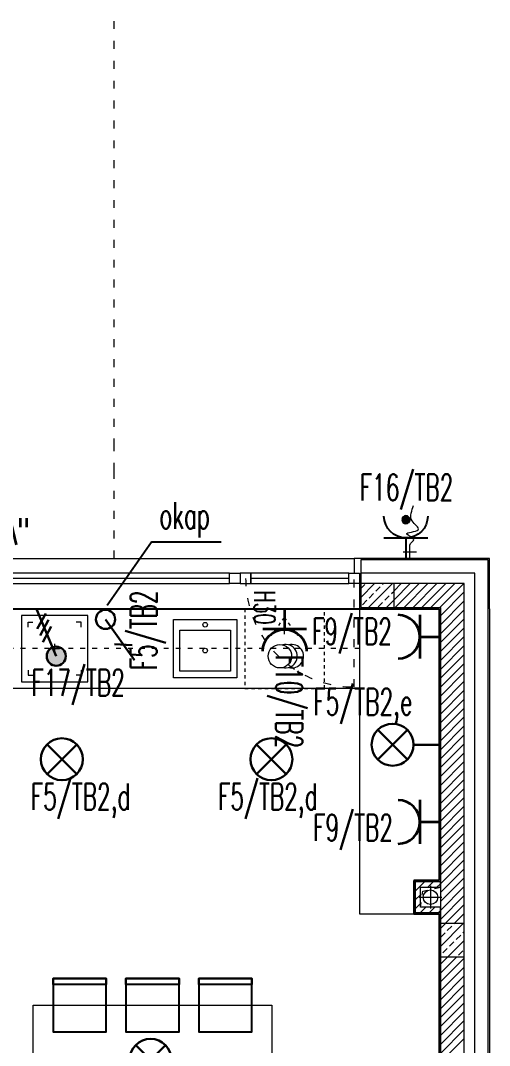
# Model space of a CAD drawing. Header units: millimetres. Extents: x 1780 to 154263, y -7240 to 17216.
# Drawn here: x 116803 to 117156, y 3320 to 4093 of the extents above; entities that cross this region are included whole.
import ezdxf

# ---------------------------------------------------------------- set-up
doc = ezdxf.new("R2010")
doc.units = ezdxf.units.MM
doc.linetypes.add('0.5_0.5', pattern=[1, 0.5, -0.5])
doc.linetypes.add('ACAD_ISO03W100', pattern=[30, 12, -18])
for name, color, linetype, lineweight in [('2d_SX_aranżacja drukowana', 200, 'Continuous', 5), ('2d_SX_aranżacja niedrukowana', 191, 'Continuous', 5), ('2d_SX_gruba przekroje', 90, 'Continuous', 20), ('2d_SX_instalacje szkic - kanalizacja sanitarna', 44, 'Continuous', 5), ('2d_SX_instalacje szkic - woda', 140, 'Continuous', 5), ('2d_SX_przebicia', 96, 'Continuous', 13), ('2d_SX_stolarka okienna', 5, 'Continuous', 5), ('2d_SX_szraf', 251, 'Continuous', 0), ('2d_SX_warstwy', 181, 'Continuous', 9), ('2d_SX_widok', 10, 'Continuous', 9)]:
    doc.layers.add(name, color=color, linetype=linetype, lineweight=lineweight)
doc.layers.add('2d_SX_powierzchnia', color=251, linetype='Continuous', plot=False)
for name, color, linetype in [('2d_SX_rewizja 18 września', 210, 'Continuous'), ('60 instalacje elektryka', 10, 'Continuous'), ('BA-widok', 1, 'Continuous')]:
    doc.layers.add(name, color=color, linetype=linetype)
doc.styles.add('OPIS', font='simplex.shx', dxfattribs={"width": 0.7, "height": 4})
doc.linetypes.add('ZIGZAG', pattern='A,0.00254,-5.08,[131,ltypeshp.shx,S=5.08,R=0,X=-5.08,Y=0],-10.16,[131,ltypeshp.shx,S=5.08,R=180,X=5.08,Y=0],-5.08', length=20.32254)

# ---------------------------------------------------------------- blocks, each defined once
blk = doc.blocks.new('PDKLD B2')
at = {"color": 8}
for points in [[(109193.74, -12916.04), (109193.74, -12956.04), (109233.74, -12956.04), (109233.74, -12916.04)], [(109233.74, -12916.04), (109233.74, -12920.48), (109193.74, -12920.48), (109193.74, -12916.04), (109193.74, -12916.04)], [(109248.74, -12916.04), (109248.74, -12956.04), (109288.74, -12956.04), (109288.74, -12916.04)], [(109288.74, -12916.04), (109288.74, -12920.48), (109248.74, -12920.48), (109248.74, -12916.04), (109248.74, -12916.04)], [(109303.74, -12916.04), (109303.74, -12956.04), (109343.74, -12956.04), (109343.74, -12916.04)], [(109343.74, -12916.04), (109343.74, -12920.48), (109303.74, -12920.48), (109303.74, -12916.04), (109303.74, -12916.04)]]:
    blk.add_lwpolyline(points, close=True, dxfattribs=at)
at = {"layer": '2d_SX_aranżacja drukowana', "color": 8}
for p, q in [((109064.88, -12637.1), (109484.88, -12637.1)), ((109064.88, -12637.1), (109484.88, -12637.1)), ((109484.88, -12637.1), (109424.88, -12637.1)), ((109424.88, -12637.1), (109424.88, -12867.1)), ((109484.88, -12842.1), (109484.88, -12637.1)), ((109484.88, -12637.1), (109484.88, -12637.1)), ((109484.88, -12637.1), (109484.88, -12697.1)), ((109484.88, -12637.1), (109484.88, -12697.1)), ((109219.87, -12642.1), (109169.87, -12642.1)), ((109169.87, -12642.1), (109169.87, -12692.1)), ((109174.87, -12650.81), (109174.87, -12647.1)), ((109174.87, -12647.1), (109178.58, -12647.1)), ((109214.87, -12647.1), (109211.15, -12647.1)), ((109214.87, -12650.81), (109214.87, -12647.1)), ((109219.87, -12692.1), (109219.87, -12642.1)), ((109284.45, -12689.1), (109284.45, -12645.1)), ((109284.45, -12645.1), (109332.45, -12645.1)), ((109332.45, -12645.1), (109332.45, -12689.1)), ((109289.45, -12684.1), (109289.45, -12653.1)), ((109289.45, -12653.1), (109327.45, -12653.1)), ((109327.45, -12653.1), (109327.45, -12684.1)), ((109191.15, -12667.1), (109194.87, -12667.1)), ((109194.87, -12663.38), (109194.87, -12667.1)), ((109194.87, -12667.1), (109194.87, -12670.81)), ((109194.87, -12667.1), (109198.58, -12667.1)), ((109174.87, -12683.38), (109174.87, -12687.1)), ((109214.87, -12683.38), (109214.87, -12687.1)), ((109327.45, -12684.1), (109289.45, -12684.1)), ((109169.87, -12692.1), (109219.87, -12692.1)), ((109174.87, -12687.1), (109178.58, -12687.1)), ((109214.87, -12687.1), (109211.15, -12687.1)), ((109332.45, -12689.1), (109284.45, -12689.1)), ((109424.88, -12697.1), (109064.88, -12697.1)), ((109424.88, -12697.1), (109064.88, -12697.1)), ((109424.88, -12867.1), (109484.88, -12867.1))]:
    blk.add_line(p, q, dxfattribs=at)
at = {"layer": '2d_SX_aranżacja drukowana', "color": 8, "linetype": '0.5_0.5', "ltscale": 5}
for p, q in [((109398.45, -12637.1), (109338.45, -12637.1)), ((109338.45, -12637.1), (109338.45, -12697.1)), ((109398.45, -12697.1), (109398.45, -12637.1)), ((109368.14, -12643.65), (109357.97, -12657.17)), ((109368.14, -12643.65), (109368.14, -12658.55)), ((109368.14, -12643.65), (109378.31, -12657.17)), ((109338.45, -12697.1), (109398.45, -12697.1))]:
    blk.add_line(p, q, dxfattribs=at)
at = {"layer": '2d_SX_aranżacja drukowana', "color": 8, "linetype": 'ACAD_ISO03W100', "ltscale": 0.3}
blk.add_line((109424.88, -12667.1), (109124.88, -12667.1), dxfattribs=at)
at = {"layer": '2d_SX_aranżacja drukowana', "color": 8}
for centre, radius in [((109308.45, -12649.1), 1.75), ((109308.45, -12668.6), 1.75), ((109364.82, -12672.83), 8.84)]:
    blk.add_circle(centre, radius, dxfattribs=at)
for centre, start, end in [((109369.08, -12672.83), 256.04438, 103.95562), ((109373.82, -12672.83), 254.45458, 105.54542)]:
    blk.add_arc(centre, 8.84, start, end, dxfattribs=at)
at = {"layer": '2d_SX_aranżacja niedrukowana', "color": 8}
for p, q in [((109178.74, -13016.04), (109178.74, -12936.04)), ((109178.74, -12936.04), (109358.74, -12936.04)), ((109358.74, -12936.04), (109358.74, -13016.04))]:
    blk.add_line(p, q, dxfattribs=at)
at = {"layer": '2d_SX_gruba przekroje', "color": 8}
for p, q in [((109424.88, -12599.1), (109420.88, -12599.1)), ((109420.88, -12599.1), (109420.88, -12610.1)), ((109522.88, -12599.1), (109424.88, -12599.1)), ((109522.88, -12637.1), (109522.88, -12599.1)), ((109420.88, -12610.1), (109424.88, -12610.1)), ((109424.88, -12610.1), (109424.88, -12637.1)), ((109424.88, -12637.1), (109484.88, -12637.1)), ((109484.88, -12842.1), (109484.88, -12637.1)), ((109522.88, -12637.1), (109522.88, -13445.1)), ((109465.88, -12867.1), (109465.88, -12842.1)), ((109465.88, -12842.1), (109484.88, -12842.1)), ((109465.88, -12861.1), (109465.88, -12842.1)), ((109465.88, -12842.1), (109484.88, -12842.1)), ((109465.88, -12867.1), (109484.88, -12867.1)), ((109484.88, -13407.1), (109484.88, -12867.1))]:
    blk.add_line(p, q, dxfattribs=at)
at = {"layer": '2d_SX_instalacje szkic - kanalizacja sanitarna', "color": 8}
for p, q in [((109478.38, -12846.1), (109478.38, -12863.1)), ((109469.88, -12854.6), (109486.88, -12854.6))]:
    blk.add_line(p, q, dxfattribs=at)
blk.add_circle((109478.38, -12854.6), 5.5, dxfattribs=at)
at = {"layer": '2d_SX_instalacje szkic - woda', "color": 8}
for p, q in [((109462.88, -12599.1), (109462.88, -12589.1)), ((109457.88, -12594.1), (109467.88, -12594.1))]:
    blk.add_line(p, q, dxfattribs=at)
at = {"layer": '2d_SX_instalacje szkic - woda', "color": 8, "start_tangent": (-0.020138, 0.999797), "end_tangent": (0.22984, 0.973228)}
blk.add_spline([(109462.88, -12589.1), (109465.94, -12584.71), (109460.43, -12580.72), (109469.11, -12577.42), (109464.56, -12570.81), (109465.53, -12559.12)], degree=3, dxfattribs=at)
at = {"layer": '2d_SX_powierzchnia', "color": 8}
for p, q in [((109064.88, -12637.1), (109484.88, -12637.1)), ((109484.88, -12637.1), (109484.88, -12842.1)), ((109484.88, -12842.1), (109465.88, -12842.1)), ((109465.88, -12842.1), (109465.88, -12867.1)), ((109465.88, -12867.1), (109484.88, -12867.1)), ((109484.88, -12867.1), (109484.88, -13407.1))]:
    blk.add_line(p, q, dxfattribs=at)
at = {"layer": '2d_SX_przebicia', "color": 8, "linetype": 'ACAD_ISO03W100', "ltscale": 0.3}
for p, q in [((109470.88, -12847.1), (109485.88, -12847.1)), ((109470.88, -12862.1), (109470.88, -12847.1)), ((109472.55, -12850.08), (109485.88, -12847.1)), ((109485.88, -12847.1), (109485.88, -12862.1)), ((109470.88, -12862.1), (109472.55, -12850.08)), ((109485.88, -12862.1), (109470.88, -12862.1))]:
    blk.add_line(p, q, dxfattribs=at)
at = {"layer": '2d_SX_stolarka okienna', "color": 8}
for p, q in [((109326.88, -12610.1), (109132.88, -12610.1)), ((109326.88, -12614.1), (109132.88, -12614.1)), ((109326.88, -12618.1), (109326.88, -12610.1)), ((109326.88, -12610.1), (109334.88, -12610.1)), ((109326.88, -12618.1), (109326.88, -12610.1)), ((109342.88, -12610.1), (109334.88, -12610.1)), ((109334.88, -12610.1), (109334.88, -12618.1)), ((109334.88, -12610.1), (109334.88, -12618.1)), ((109342.88, -12618.1), (109342.88, -12610.1)), ((109416.88, -12610.1), (109342.88, -12610.1)), ((109342.88, -12610.1), (109342.88, -12618.1)), ((109416.88, -12614.1), (109342.88, -12614.1)), ((109416.88, -12618.1), (109416.88, -12610.1)), ((109416.88, -12610.1), (109424.88, -12610.1)), ((109416.88, -12618.1), (109416.88, -12610.1)), ((109424.88, -12610.1), (109424.88, -12618.1)), ((109132.88, -12618.1), (109326.88, -12618.1)), ((109334.88, -12618.1), (109326.88, -12618.1)), ((109334.88, -12618.1), (109342.88, -12618.1)), ((109334.88, -12618.1), (109334.88, -12618.1)), ((109334.88, -12618.1), (109334.88, -12618.1)), ((109342.88, -12618.1), (109416.88, -12618.1)), ((109424.88, -12618.1), (109416.88, -12618.1)), ((109424.88, -12618.1), (109424.88, -12618.1))]:
    blk.add_line(p, q, dxfattribs=at)
at = {"layer": '2d_SX_stolarka okienna', "color": 8, "linetype": 'ACAD_ISO03W100', "ltscale": 0.5}
blk.add_line((109420.88, -12696.1), (109420.88, -12614.1), dxfattribs=at)
blk.add_arc((109421.04, -12614.03), 82.07, 180.04855, 269.8832, dxfattribs=at)
at = {"layer": '2d_SX_szraf', "color": 8, "linetype": 'ZIGZAG'}
for p, q in [((109511.88, -12610.1), (109425.88, -12610.1)), ((109511.88, -13434.1), (109511.88, -12610.1))]:
    blk.add_line(p, q, dxfattribs=at)
at = {"layer": '2d_SX_szraf', "color": 8, "linetype": 'Continuous'}
for p, q in [((109425.88, -12628.45), (109436.23, -12618.1)), ((109425.88, -12621.71), (109428.75, -12618.84)), ((109431.7, -12636.1), (109449.7, -12618.1)), ((109437.17, -12623.89), (109440.54, -12620.53)), ((109442.22, -12618.84), (109442.96, -12618.1)), ((109448.95, -12625.58), (109450.88, -12623.66)), ((109450.88, -12623.5), (109456.27, -12618.1)), ((109450.88, -12630.23), (109463.01, -12618.1)), ((109451.75, -12636.1), (109469.75, -12618.1)), ((109458.48, -12636.1), (109476.48, -12618.1)), ((109465.22, -12636.1), (109483.22, -12618.1)), ((109471.95, -12636.1), (109489.95, -12618.1)), ((109478.69, -12636.1), (109496.69, -12618.1)), ((109485.42, -12636.1), (109503.42, -12618.1)), ((109485.88, -12642.38), (109503.88, -12624.38)), ((109427.06, -12634), (109430.43, -12630.63)), ((109432.12, -12628.94), (109435.48, -12625.58)), ((109438.85, -12635.68), (109442.22, -12632.31)), ((109443.9, -12630.63), (109447.27, -12627.26)), ((109445.17, -12636.1), (109450.88, -12630.39)), ((109485.88, -12649.11), (109503.88, -12631.11)), ((109485.88, -12655.85), (109503.88, -12637.85)), ((109485.88, -12662.58), (109503.88, -12644.58)), ((109485.88, -12669.32), (109503.88, -12651.32)), ((109485.88, -12676.05), (109503.88, -12658.05)), ((109485.88, -12682.79), (109503.88, -12664.79)), ((109485.88, -12689.52), (109503.88, -12671.52)), ((109485.88, -12696.26), (109503.88, -12678.26)), ((109485.88, -12702.99), (109503.88, -12684.99)), ((109485.88, -12709.73), (109503.88, -12691.73)), ((109485.88, -12716.46), (109503.88, -12698.46)), ((109485.88, -12723.2), (109503.88, -12705.2)), ((109485.88, -12729.93), (109503.88, -12711.93)), ((109485.88, -12736.67), (109503.88, -12718.67)), ((109485.88, -12743.4), (109503.88, -12725.4)), ((109485.88, -12750.14), (109503.88, -12732.14)), ((109485.88, -12756.88), (109503.88, -12738.88)), ((109485.88, -12763.61), (109503.88, -12745.61)), ((109485.88, -12770.35), (109503.88, -12752.35)), ((109485.88, -12777.08), (109503.88, -12759.08)), ((109485.88, -12783.82), (109503.88, -12765.82)), ((109485.88, -12790.55), (109503.88, -12772.55)), ((109485.88, -12797.29), (109503.88, -12779.29)), ((109485.88, -12804.02), (109503.88, -12786.02)), ((109485.88, -12810.76), (109503.88, -12792.76)), ((109485.88, -12817.49), (109503.88, -12799.49)), ((109485.88, -12824.23), (109503.88, -12806.23)), ((109485.88, -12830.96), (109503.88, -12812.96)), ((109485.88, -12837.7), (109503.88, -12819.7)), ((109485.88, -12844.43), (109503.88, -12826.43)), ((109485.88, -12851.17), (109503.88, -12833.17)), ((109485.88, -12857.9), (109503.88, -12839.9)), ((109466.88, -12843.23), (109467.01, -12843.1)), ((109466.88, -12849.96), (109473.74, -12843.1)), ((109476.48, -12847.1), (109480.48, -12843.1)), ((109483.21, -12847.1), (109485.88, -12844.43)), ((109485.88, -12864.64), (109503.88, -12846.64)), ((109466.88, -12856.7), (109470.88, -12852.7)), ((109485.88, -12871.37), (109503.88, -12853.37)), ((109466.88, -12863.43), (109470.88, -12859.43)), ((109470.95, -12866.1), (109474.95, -12862.1)), ((109477.68, -12866.1), (109481.68, -12862.1)), ((109489.46, -12874.53), (109503.88, -12860.11)), ((109484.42, -12866.1), (109485.88, -12864.64)), ((109496.19, -12874.53), (109503.88, -12866.84)), ((109485.88, -12878.27), (109489.62, -12874.53)), ((109485.88, -12891.74), (109503.09, -12874.53)), ((109491.05, -12879.83), (109494.42, -12876.46)), ((109496.1, -12874.78), (109496.35, -12874.53)), ((109502.93, -12874.53), (109503.88, -12873.58)), ((109486, -12884.88), (109489.37, -12881.51)), ((109491.56, -12899.53), (109503.88, -12887.21)), ((109497.78, -12886.57), (109501.15, -12883.2)), ((109502.84, -12881.51), (109503.88, -12880.47)), ((109487.68, -12896.67), (109491.05, -12893.3)), ((109492.73, -12891.62), (109496.1, -12888.25)), ((109499.47, -12898.35), (109502.84, -12894.99)), ((109485.88, -12898.47), (109486, -12898.35)), ((109485.88, -12905.05), (109491.4, -12899.53)), ((109485.88, -12911.78), (109498.13, -12899.53)), ((109485.88, -12918.52), (109503.88, -12900.52)), ((109485.88, -12925.25), (109503.88, -12907.25)), ((109485.88, -12931.99), (109503.88, -12913.99)), ((109485.88, -12938.73), (109503.88, -12920.73)), ((109485.88, -12945.46), (109503.88, -12927.46)), ((109485.88, -12952.2), (109503.88, -12934.2)), ((109485.88, -12958.93), (109503.88, -12940.93)), ((109485.88, -12965.67), (109503.88, -12947.67)), ((109485.88, -12972.4), (109503.88, -12954.4)), ((109485.88, -12979.14), (109503.88, -12961.14))]:
    blk.add_line(p, q, dxfattribs=at)
at = {"layer": '2d_SX_warstwy', "color": 8}
for p, q in [((109521.88, -12600.1), (109425.88, -12600.1)), ((109425.88, -12600.1), (109425.88, -12618.1)), ((109521.88, -13444.1), (109521.88, -12600.1)), ((109450.88, -12618.1), (109425.88, -12618.1)), ((109425.88, -12618.1), (109425.88, -12636.1)), ((109425.88, -12618.1), (109425.88, -12636.1)), ((109503.88, -12618.1), (109425.88, -12618.1)), ((109450.88, -12636.1), (109450.88, -12618.1)), ((109503.88, -13426.1), (109503.88, -12618.1)), ((109425.88, -12636.1), (109450.88, -12636.1)), ((109425.88, -12636.1), (109485.88, -12636.1)), ((109485.88, -12636.1), (109485.88, -13408.1)), ((109485.88, -12843.1), (109466.88, -12843.1)), ((109466.88, -12843.1), (109466.88, -12866.1)), ((109470.88, -12862.1), (109470.88, -12847.1)), ((109470.88, -12847.1), (109485.88, -12847.1)), ((109485.88, -12847.1), (109485.88, -12843.1)), ((109485.88, -12862.1), (109470.88, -12862.1)), ((109485.88, -12866.1), (109485.88, -12862.1)), ((109466.88, -12866.1), (109470.88, -12866.1)), ((109470.88, -12866.1), (109485.88, -12866.1)), ((109503.88, -12874.53), (109485.88, -12874.53)), ((109485.88, -12874.53), (109485.88, -12899.53)), ((109503.88, -12899.53), (109503.88, -12874.53)), ((109485.88, -12899.53), (109503.88, -12899.53))]:
    blk.add_line(p, q, dxfattribs=at)
at = {"layer": '2d_SX_widok', "color": 8, "linetype": 'ACAD_ISO03W100', "ltscale": 0.5}
for p, q in [((109239.88, -12514.75), (109239.88, -11280.09)), ((109239.88, -12533.09), (109239.88, -12514.75)), ((109239.88, -12599.1), (109239.88, -12533.09))]:
    blk.add_line(p, q, dxfattribs=at)
at = {"layer": '2d_SX_widok', "color": 8, "ltscale": 0.5}
for p, q in [((109128.88, -12599.1), (109420.88, -12599.1)), ((109424.88, -12637.1), (109124.88, -12637.1)), ((109424.88, -12637.1), (109424.88, -12637.1))]:
    blk.add_line(p, q, dxfattribs=at)
blk = doc.blocks.new('lampa1')
at = {"layer": '60 instalacje elektryka', "lineweight": 30}
for p, q in [((2045.42, 2946.75), (2067.75, 2924.42)), ((2067.75, 2946.75), (2045.42, 2924.42))]:
    blk.add_line(p, q, dxfattribs=at)
blk.add_circle((2056.58, 2935.58), 15.79, dxfattribs=at)
blk = doc.blocks.new('kinkiet')
at = {"layer": '60 instalacje elektryka', "lineweight": 30}
for p, q in [((-249830.13, -8956.18), (-249807.78, -8978.54)), ((-249830.13, -8978.54), (-249807.78, -8956.18)), ((-249834.76, -8967.36), (-249854.04, -8967.36))]:
    blk.add_line(p, q, dxfattribs=at)
blk.add_circle((-249818.96, -8967.36), 15.81, dxfattribs=at)
blk = doc.blocks.new('gniazdo')
at = {"layer": '60 instalacje elektryka', "lineweight": 35}
for p, q in [((1911.13, 1039.39), (1911.13, 1043.76)), ((1911.13, 1041.58), (1909.09, 1041.58))]:
    blk.add_line(p, q, dxfattribs=at)
blk.add_arc((1913.32, 1041.58), 2.18, 90, 270, dxfattribs=at)
blk = doc.blocks.new('gniazdo IP44')
at = {"layer": '60 instalacje elektryka'}
h = blk.add_hatch(color=256, dxfattribs=at)
h.dxf.hatch_style = 1
edge = h.paths.add_edge_path()
edge.add_arc((1758.87, 20893.39), 2.87, 0, 360)
at = {"layer": '60 instalacje elektryka', "lineweight": 25}
for p, q in [((1775.37, 20879.59), (1742.37, 20879.59)), ((1758.87, 20879.59), (1758.87, 20864.16))]:
    blk.add_line(p, q, dxfattribs=at)
at = {"layer": '60 instalacje elektryka'}
blk.add_circle((1758.87, 20893.39), 2.87, dxfattribs=at)
at = {"layer": '60 instalacje elektryka', "lineweight": 25}
blk.add_arc((1758.87, 20896.09), 16.5, 180, 0, dxfattribs=at)
blk = doc.blocks.new('wypust 3f')
at = {"layer": '60 instalacje elektryka', "linetype": 'ByBlock'}
h = blk.add_hatch(color=256, dxfattribs=at)
h.dxf.hatch_style = 1
edge = h.paths.add_edge_path()
edge.add_arc((7494504.47, 5568590.24), 2.78, 0, 360)
at = {"layer": '60 instalacje elektryka', "linetype": 'ByBlock', "lineweight": 30}
for p, q in [((7494492.1, 5568582.58), (7494504.47, 5568590.24)), ((7494494.44, 5568586.4), (7494499.27, 5568584.66)), ((7494496.2, 5568587.48), (7494501.03, 5568585.74)), ((7494492.68, 5568585.31), (7494497.51, 5568583.57))]:
    blk.add_line(p, q, dxfattribs=at)
blk.add_circle((7494504.47, 5568590.24), 2.78, dxfattribs=at)

msp = doc.modelspace()

# ---------------------------------------------------------------- hatches: boundary and pattern name
at = {"layer": '60 instalacje elektryka', "linetype": 'ByBlock'}
h = msp.add_hatch(color=256, dxfattribs=at)
h.dxf.hatch_style = 1
edge = h.paths.add_edge_path()
edge.add_arc((116866.88, 3641.05), 7.23, 165.04832, 165.04832)

# ---------------------------------------------------------------- linework, layer by layer
at = {"layer": '60 instalacje elektryka', "linetype": 'ByBlock', "lineweight": 30}
for p, q in [((116888.72, 3610.17), (116866.88, 3641.05)), ((116886.99, 3621.68), (116873.65, 3622.42))]:
    msp.add_line(p, q, dxfattribs=at)
msp.add_circle((116866.88, 3641.05), 7.23, dxfattribs=at)
at = {"layer": 'BA-widok'}
msp.add_lwpolyline([(116954.1, 3699.31), (116901.49, 3699.31), (116868.17, 3651.45)], dxfattribs=at)

# ---------------------------------------------------------------- block references
at = {"layer": '2d_SX_rewizja 18 września'}
msp.add_blockref('PDKLD B2', (7633.58, 16286.09), dxfattribs=at)
at = {"layer": '60 instalacje elektryka', "xscale": -1}
for name, p in [('gniazdo IP44', (118852.26, -17177.17)), ('kinkiet', (-132735.59, 12513.86))]:
    msp.add_blockref(name, p, dxfattribs=at)
at = {"layer": '60 instalacje elektryka', "linetype": 'ByBlock', "xscale": 2.600000000000002, "yscale": 2.600000000000001, "zscale": 2.600000000000001, "rotation": 261.09625533346}
msp.add_blockref('wypust 3f', (-11171137.21, 21495400.84), dxfattribs=at)
at = {"layer": '60 instalacje elektryka'}
for name, p, xscale, yscale, zscale, rotation in [('gniazdo', (124872.39, 18074.47), -7.556206694400001, 7.556206694400001, 7.556206694400001, 89.99999999999993), ('gniazdo', (131544.93, 11498.29), 7.556206694400001, 7.556206694400001, 7.556206694400001, 180), ('lampa1', (113895.15, 5594.38), 1.0011, 1.0011, 1.0011, 270), ('lampa1', (114053.16, 5594.38), 1.0011, 1.0011, 1.0011, 270), ('gniazdo', (131544.93, 11358.65), 7.556206694400001, 7.556206694400001, 7.556206694400001, 180), ('lampa1', (113962.05, 5367.66), 1.0011, 1.0011, 1.0011, 270)]:
    msp.add_blockref(name, p, dxfattribs=dict(at, xscale=xscale, yscale=yscale, zscale=zscale, rotation=rotation))

# ---------------------------------------------------------------- texts
at = {"layer": '60 instalacje elektryka', "lineweight": 15, "char_height": 20, "attachment_point": 1, "style": 'OPIS'}
for s, insert, width in [('\\pxql;{\\W0.6;F16/TB2}', (117058.71, 3750.62), 22.1829), ('\\pxql;{\\W0.6;okap}', (116907.52, 3729.43), 42.2857), ('\\pxql;typ"A"', (116751.41, 3717.28), 60), ('\\pxql;{\\W0.6;F9/TB2}', (117022.69, 3641.99), 22.1829), ('\\pxql;{\\W0.6;F17/TB2}', (116811, 3603.33), 22.1829), ('\\pxql;{\\W0.6;F5/TB2,e}', (117023.65, 3588.82), 22.1829), ('\\pxql;{\\W0.6;F5/TB2,d}', (116810.6, 3517.35), 22.1829), ('\\pxql;{\\W0.6;F5/TB2,d}', (116951.79, 3517.35), 22.1829), ('\\pxql;{\\W0.6;F9/TB2}', (117023.5, 3493.98), 22.1829)]:
    msp.add_mtext(s, dxfattribs=dict(at, insert=insert, width=width))
at = {"layer": '60 instalacje elektryka', "lineweight": 15, "style": 'OPIS'}
for s, insert, char_height, width, attachment_point, rotation in [('\\pxql;{\\W0.6;F5/TB2}', (116885.62, 3602.67), 20, 65.7143, 1, 90), ('\\pxql;{\\W0.6;H30}', (116994.9, 3640.54), 16, 22.1829, 3, 270), ('\\pxql;{\\W0.6;F10/TB2}', (117015.39, 3548.56), 20, 65.7143, 3, 270)]:
    msp.add_mtext(s, dxfattribs=dict(at, insert=insert, char_height=char_height, width=width, attachment_point=attachment_point, rotation=rotation))

doc.saveas('drawing.dxf')
